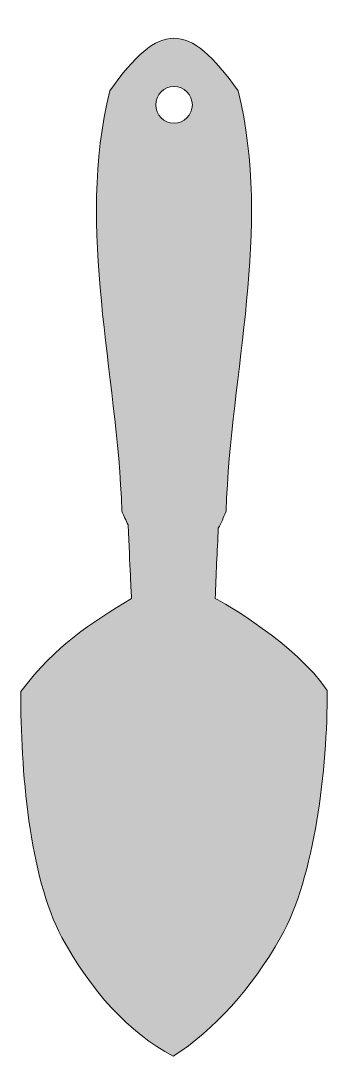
# Model space of a CAD drawing. Header units: inches. Extents: x 0 to 31, y 0 to 103.
import ezdxf

# ---------------------------------------------------------------- set-up
doc = ezdxf.new("R2010")
doc.units = ezdxf.units.IN
doc.header["$MEASUREMENT"] = 0
doc.layers.add('Layer 1', color=7, linetype='Continuous')

msp = doc.modelspace()

# ---------------------------------------------------------------- hatches: boundary and pattern name
at = {"layer": 'Layer 1', "true_color": 0xbe1e2d}
h = msp.add_hatch(color=242, dxfattribs=at)
h.dxf.hatch_style = 2
edge = h.paths.add_edge_path()
edge.add_spline(control_points=[(25.94, 11.87), (29.37, 17.94), (30.6, 28.69), (30.6, 36.51), (27.48, 41.15), (20.15, 45.33), (19.41, 45.7), (19.5, 48.04), (19.61, 50.37), (19.72, 52.71), (20, 53.22), (20.26, 53.79), (20.5, 54.41), (20.95, 68.4), (25.12, 82.38), (21.7, 96.36), (16.71, 103.35), (13.88, 103.35), (8.89, 96.36), (5.48, 82.37), (9.65, 68.39), (10.1, 54.41), (10.3, 53.92), (10.51, 53.46), (10.72, 53.03), (10.89, 48.98), (11.04, 46.18), (11.06, 45.69), (6.9, 43.15), (3.65, 41.15), (0, 36.39), (0, 28.69), (0.83, 17.96), (4.11, 11.87), (6.95, 6.59), (10.79, 2.37), (15.21, 0), (19.32, 2.64), (23.07, 6.78), (25.94, 11.87)], knot_values=[0, 0, 0, 0, 1, 1, 1, 2, 2, 2, 3, 3, 3, 4, 4, 4, 5, 5, 5, 6, 6, 6, 7, 7, 7, 8, 8, 8, 9, 9, 9, 10, 10, 10, 11, 11, 11, 12, 12, 12, 13, 13, 13, 13], degree=3, periodic=1)
edge = h.paths.add_edge_path()
edge.add_spline(control_points=[(13.47, 94.95), (13.47, 95.97), (14.29, 96.79), (15.3, 96.79), (16.31, 96.79), (17.13, 95.97), (17.13, 94.95), (17.13, 93.94), (16.31, 93.12), (15.3, 93.12), (14.29, 93.12), (13.47, 93.94), (13.47, 94.95)], knot_values=[0, 0, 0, 0, 1, 1, 1, 2, 2, 2, 3, 3, 3, 4, 4, 4, 4], degree=3, periodic=1)

# ---------------------------------------------------------------- linework, layer by layer
at = {"layer": 'Layer 1', "lineweight": 0}
for points, knots in [([(25.94, 11.87), (29.37, 17.94), (30.6, 28.69), (30.6, 36.51), (27.48, 41.15), (20.15, 45.33), (19.41, 45.7), (19.5, 48.04), (19.61, 50.37), (19.72, 52.71), (20, 53.22), (20.26, 53.79), (20.5, 54.41), (20.95, 68.4), (25.12, 82.38), (21.7, 96.36), (16.71, 103.35), (13.88, 103.35), (8.89, 96.36), (5.48, 82.37), (9.65, 68.39), (10.1, 54.41), (10.3, 53.92), (10.51, 53.46), (10.72, 53.03), (10.89, 48.98), (11.04, 46.18), (11.06, 45.69), (6.9, 43.15), (3.65, 41.15), (0, 36.39), (0, 28.69), (0.83, 17.96), (4.11, 11.87), (6.95, 6.59), (10.79, 2.37), (15.21, 0), (19.32, 2.64), (23.07, 6.78), (25.94, 11.87)], [0, 0, 0, 0, 1, 1, 1, 2, 2, 2, 3, 3, 3, 4, 4, 4, 5, 5, 5, 6, 6, 6, 7, 7, 7, 8, 8, 8, 9, 9, 9, 10, 10, 10, 11, 11, 11, 12, 12, 12, 13, 13, 13, 13]), ([(13.47, 94.95), (13.47, 95.97), (14.29, 96.79), (15.3, 96.79), (16.31, 96.79), (17.13, 95.97), (17.13, 94.95), (17.13, 93.94), (16.31, 93.12), (15.3, 93.12), (14.29, 93.12), (13.47, 93.94), (13.47, 94.95)], [0, 0, 0, 0, 1, 1, 1, 2, 2, 2, 3, 3, 3, 4, 4, 4, 4])]:
    msp.add_open_spline(points, degree=3, knots=knots, dxfattribs=at)

doc.saveas('drawing.dxf')
